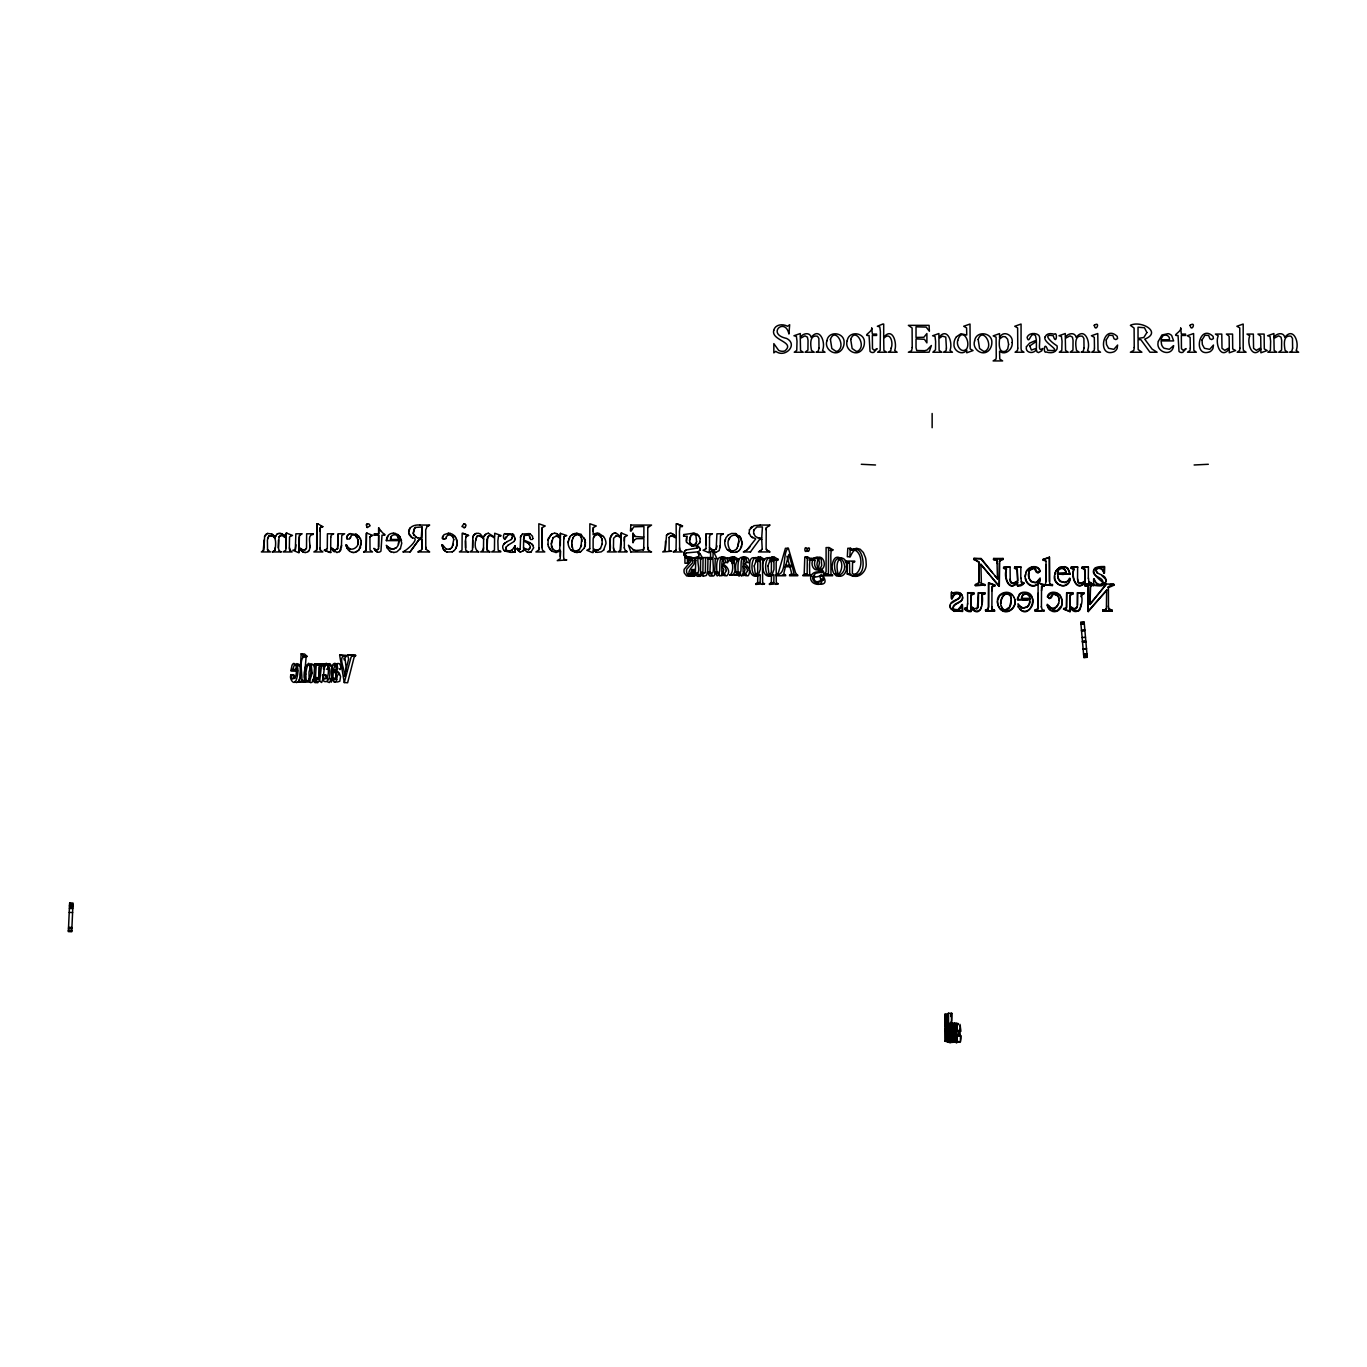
<?xml version="1.0" encoding="UTF-8"?>
<svg xmlns="http://www.w3.org/2000/svg" width="1367" height="1367" viewBox="0 0 1367 1367"><rect width="100%" height="100%" fill="white"/><g stroke="black" fill="none" stroke-linecap="round" stroke-linejoin="round"><path stroke-width="1.5" d="M959.976 1024.31L960.728 1031.145L956.404 1031.026L956.849 1039.723L957.276 1035.434C963.154 1031.111 960.266 1046.097 959.771 1041.483M959.531 1035.537L959.6 1029.351M959.771 1031.043L959.822 1036.135M298.331 681.962L305.371 682.15L301.646 680.988C303.03 674.068 297.271 655.306 306.909 656.228L304.568 654.007L301.167 653.819L299.886 677.861L298.331 681.962L301.355 681.45M305.422 681.45L304.38 678.066L306.14 656.604M951.466 1020.859L951.688 1013.237L951.705 1022.653M947.006 1041.278L947.502 1022.636L947.673 1041.364L946.374 1041.21L945.537 1028.548L945.759 1041.141L944.887 1041.039L945.041 1014.16L948.408 1014.177M951.757 1013.255L948.39 1013.237L948.561 1040.577L948.63 1025.575L948.988 1031.214M956.524 1041.295L956.165 1042.508L953.653 1042.03L953.722 1025.558L954.149 1023.387L957.583 1023.422M954.337 1042.115L954.559 1025.763L954.474 1042.132M954.217 1023.405L954.183 1027.266L954.696 1023.456L955.02 1027.352L955.721 1024.31L955.994 1042.303M955.174 1042.218L955.396 1025.916L955.311 1042.235M958.951 1034.255L958.968 1030.359M959.19 1036.237L959.224 1030.376M959.48 594.508C952.782 589.416 950.714 608.025 951.517 592.184C954.081 594.867 960.488 590.407 962.283 595.79M951.637 598.746L951.517 592.184M951.09 608.947L953.876 610.895L962.488 611.425L962.351 604.556L957.891 609.75L953.824 609.306M962.488 611.425L962.351 604.556M967.699 604.06L967.597 592.714L973.782 592.714L973.953 593.876L971.168 595.243L970.946 606.726L974.517 609.152M967.358 607.444L964.726 608.349C964.521 611.681 974.363 614.056 970.775 607.461C980.481 619.935 984.035 602.232 981.933 594.44L984.889 593.876L982.104 594.884L981.762 604.692M970.946 606.726L970.997 594.799L973.953 593.876M970.912 611.698L970.775 607.461M978.379 592.714L984.906 593.158L978.379 592.714L977.388 608.059L974.346 608.708L970.775 606.299M978.55 593.158L978.225 607.29L976.585 609.084M984.889 593.876L984.736 592.714M994.544 610.451L991.964 608.913L994.544 611.152L985.658 611.152L985.487 610.007L988.17 608.879L988.444 606.64L988.597 582.769L994.886 584.973L994.715 586.101L992.613 586.033L991.998 590.732M988.597 582.769L988.614 607.085L987.572 610.16L985.487 610.007M991.895 607.085L991.998 586.546L993.228 585.332L994.715 586.101M994.544 611.152L994.373 610.007M1044.08 610.451L1035.195 611.152L1035.024 610.007L1037.707 608.879L1037.98 606.64L1038.134 582.769L1044.422 584.973L1044.251 586.101L1042.167 586.033L1041.534 590.732M1038.236 593.158L1037.878 609.323L1035.024 610.007M1041.432 607.085L1041.534 586.546L1042.765 585.332L1044.251 586.101M1044.08 611.152L1043.91 610.007M1073.591 609.152L1070.019 606.726L1070.241 595.243L1073.027 593.876L1072.856 592.714L1066.687 592.714L1066.431 607.444L1063.526 609.05L1069.985 611.698C1066.67 601.668 1081.246 620.447 1080.665 604.248M1066.687 592.714L1066.602 607.888L1065.354 609.135L1063.799 608.349M1069.985 611.698L1069.848 607.461M1070.019 606.726L1070.071 594.799L1073.027 593.876M1077.452 592.714L1083.98 593.158L1077.452 592.714L1077.299 607.29L1075.658 609.084M1077.538 605.205L1077.623 593.158M1080.887 596.644L1083.809 592.714M1084.646 585.23L1087.995 586.255L1084.646 585.23L1084.475 584.068L1093.993 584.495L1084.475 584.068M1088.098 611.152L1106.826 590.117L1088.269 611.596L1088.252 588.681M1088.269 611.596L1088.149 586.836M1090.063 604.487L1090.558 585.623L1093.993 585.23L1091.686 585.435L1090.319 587.127L1090.063 604.487L1106.433 584.068L1113.729 584.068L1113.883 585.23C1102.127 590.8 1110.243 584.187 1113.883 585.23M1093.993 585.23L1093.822 584.068M1108.381 607.939L1112.225 611.152L1102.879 611.152L1102.725 609.99L1105.032 609.785L1106.399 608.093L1106.655 589.69M1102.879 611.152L1102.725 609.99M1108.466 606.538L1108.415 587.554M1112.225 611.152L1112.072 609.99M949.245 1031.76L948.356 1041.842L948.39 1013.237M717.06 572.636C716.376 567.647 715.539 552.695 724.493 558.488M297.681 670.855L290.863 670.65L292.042 665.285A6.476 2.939 -86.1 0 1 293.768 663.405C300.056 664.858 297.767 675.247 296.297 679.963C293.273 688.353 286.335 672.239 293.922 675.144L294.742 678.51M520.143 548.833L520.69 535.984M957.276 1035.434L956.712 1042.936L956.866 1023.678L957.361 1031.128L960.728 1031.145M530.293 542.819L523.51 539.914L524.381 535.471L528.961 535.146L530.686 539.606M529.678 537.829L529.712 536.684M316.905 523.766L316.905 547.842L316.666 550.098L313.88 551.943L322.868 551.943L320.356 550.132L320.1 547.842L320.237 527.577L322.868 526.671L320.784 526.62M320.203 531.353L320.339 527.577M542.255 527.577L542.118 547.842L542.477 550.132L544.801 551.943L535.898 551.943L538.683 550.098L538.923 547.842L538.837 523.766L545.228 525.987L542.255 527.577L542.221 547.842M624.326 541.11L624.463 537.128M295.955 544.801L295.34 549.637L292.811 550.269L298.331 552.507M327.277 548.645L327.431 533.796L333.719 533.796L331.258 535.112L330.694 537.197M594.542 551.106L593.124 549.91L593.227 552.507L592.219 552.507L586.819 550.269L589.809 548.645L589.861 523.766L596.251 525.987L593.278 527.577L593.124 534.753L595.004 533.608M593.227 531.404L593.381 527.577M705.987 548.645L706.243 533.796L712.429 533.796L709.969 535.112L709.405 537.197M960.659 1035.451L960.352 1039.518M967.528 603.616L967.05 608.862L964.726 608.349M369.927 537.026L370.03 550.132L372.525 551.943L363.605 551.943M468.317 551.943L459.397 551.943L462.012 550.115L462.166 533.25L468.608 535.471L466.062 536.137L465.446 540.854L465.72 550.132L468.232 551.943M489.899 551.943L480.62 551.943L483.474 550.166L483.628 538.325L478.911 535.642M483.679 539.179L482.192 536.906M305.285 552.507C315.281 551.687 304.568 534.822 313.094 534.531L313.009 533.796M309.916 547.671L310.036 545.433M341.391 547.671L341.767 535.539L344.672 533.796L338.213 533.796L338.213 545.946M341.596 545.433L339.512 551.619M720.101 547.671L720.494 535.539L723.28 533.796M720.306 545.433L719.162 550.611L715.573 552.507M477.408 551.123L478.928 551.943L469.872 551.943L472.452 550.183L472.811 537.897M630.853 525.065L630.46 530.96L631.776 529.166M302.415 681.244L305.371 682.15M315.196 682.509L315.401 678.664L317.417 682.338L319.741 680.612L321.57 664.806L325.483 664.755L319.622 663.832C319.451 665.148 320.425 686.029 315.469 677.502L316.153 665.934L317.52 663.832L314.718 663.832L313.846 678.664L312.445 680.27L314.803 682.509L317.793 682.714M319.041 678.972L319.024 667.438L320.527 664.037L314.718 663.832M321.57 664.806L322.527 663.832M323.501 675.64L324.577 665.011M332.933 678.049L333.292 671.146C337.495 671.932 336.453 683.739 332.933 678.049L335.923 678.254L336.863 679.741M333.36 669.95L335.188 664.499L336.59 669.642L337.666 668.634L337.136 664.721L334.983 663.285C328.49 664.003 334.214 682.509 330.011 678.237L331.275 682.133L332.865 679.348L334.317 681.843L336.128 682.013L337.41 675.366L333.36 669.95L336.367 670.138L339.255 673.025L340.554 676.631L339.819 681.244L337.324 682.03M335.923 678.254L336.214 673.077M336.367 670.138L337 665.712L333.992 665.507M339.648 655.118L344.279 682.56L347.611 682.765L354.053 657.459L355.608 655.323L347.611 655.118L348.653 658.911L344.296 676.477C346.654 672.393 335.786 654.417 346.381 656.057L339.648 655.118L346.415 655.323M344.279 682.56L351.046 657.254L352.601 655.118M849.83 556.745L850.291 548.27M552.952 549.773L551.26 544.083L553.174 537.675M551.362 544.083L551.807 540.392M581.573 545.074L579.437 549.483L576.139 551.089A3.862 3.862 0 0 1 572.978 549.517L571.731 544.066L572.346 539.743M602.129 543.946L602.129 540.187M398.874 540.631L398.481 544.237A7.553 7.553 0 0 1 395.969 547.979L392.244 549.278M1028.702 572.927C1026.72 578.993 1034.597 586.631 1039.108 580.001M630.751 525.065L651.563 525.065L647.753 527.679L647.719 547.21L648.812 550.764M1054.931 574.157C1050.625 585.144 1068.977 591.552 1070.156 578.549L1065.764 582.65L1060.467 581.607A7.553 7.484 21.1 0 1 1057.938 577.899L1057.597 573.884L1070.122 573.884L1068.14 568.552A6.476 6.408 21.1 0 0 1064.568 566.673L1059.818 567.202L1055.939 570.996M762.12 584.444L764.614 583.709L755.712 584.444L757.626 582.615L757.779 576.549M755.712 583.709L760.12 582.615L760.274 574.704C747.476 583.196 751.047 545.775 760.274 561.393L760.274 557.138M775.79 584.444L778.284 583.709L769.382 584.444L771.296 582.615L771.449 576.549M769.382 583.709L773.807 582.615L773.944 574.704C761.146 583.196 764.717 545.775 773.944 561.393L773.944 557.138M1001.225 603.325C1000.319 598.695 1005.121 590.664 1010.008 595.363M421.771 549.244L422.01 539.384L421.873 549.244L420.421 551.004M762.205 549.244L761.727 539.418M769.074 551.209L766.545 550.098L766.118 547.193L766.255 527.765L769.074 525.799M766.221 529.832L766.357 527.765M1017.544 597.909L1017.407 599.498L1029.949 599.498L1029.436 603.069A7.553 7.484 -21.1 0 1 1026.907 606.777L1023.268 608.059L1018.979 605.769M358.94 549.91L361.23 542.887M361.196 544.989L361.076 540.854M453.536 551.038C459.551 546.544 457.825 534.993 450.085 533.42M477.51 551.123C473.956 548.594 474.896 539.743 477.425 535.949L478.997 535.642M475.989 540.033L476.126 538.137M552.114 533.796L548.287 538.41L547.996 544.459M565.357 559.804L563.836 558.778L563.614 556.318L563.785 536.906L565.323 535.949M563.717 539.145L563.785 536.906M637.039 550.491L643.652 549.637L643.925 538.615L636.441 538.701L634.254 540.102M643.208 550.252L643.925 547.466M1025.25 576.566L1026.036 572.277M1025.558 574.106C1023.319 580.514 1029.983 589.177 1036.613 585.025A8.27 8.185 21.1 0 0 1039.484 581.864L1040.27 579.95M804.155 574.772L804.804 557.07L807.897 557.07L811.588 559.291L809.93 559.957L809.52 564.656L809.708 573.935L811.4 575.763L802.959 575.763L807.145 573.935L807.316 557.07M832.606 550.491L831.204 550.423L830.811 555.156L830.982 573.935L832.606 575.763L824.113 575.763L826.095 571.662L826.095 547.569L829.188 547.569L832.845 549.79L830.111 550.491M824.113 575.046L828.419 573.918L828.59 547.569M584.41 547.808L585.349 540.563L581.06 534.429M742.11 544.715L741.102 538.085L735.668 533.557M1062.125 601.736C1063.287 607.768 1056.64 614.347 1050.915 610.622A8.27 8.185 -21.1 0 1 1048.062 607.461L1047.276 605.547M1062.142 604.248L1061.51 597.892M398.378 544.237L398.959 540.631L386.314 540.631L388.382 535.249A6.476 6.476 0 0 1 391.833 533.369L393.406 533.233M386.417 540.631L386.553 539.025M568.142 542.528L568.279 540.854M728.303 535.01L725.928 537.778L724.732 542.528A11.585 11.585 0 0 0 727.278 549.654L731.277 552.183L735.736 552.302M753.678 531.045L753.695 533.472M1029.949 599.498L1017.578 599.925L1019.406 594.149A6.476 6.408 -21.1 0 1 1022.977 592.287C1041.859 590.271 1028.975 624.309 1018.176 606.726M300.552 675.366C300.672 671.778 301.902 663.884 296.759 663.593M378.505 548.423L378.727 535.18L374.387 535.18L374.387 533.796L378.727 533.796L378.727 527.816L380.624 530.584M274.084 550.935L274.972 550.166C275.792 544.972 277.33 534.155 268.923 535.949L267.522 538.137M274.972 550.166L275.177 547.842M482.585 550.935L483.576 547.842M674.392 551.157L676.033 550.166L676.238 538.256L671.607 535.659M523.612 539.196L524.467 535.471M620.071 550.969L621.045 538.273L620.823 550.132L618.004 551.943L627.077 551.943L626.582 551.243M717.026 545.946L716.137 549.278L713.916 550.064M290.881 535.898L289.531 537.043L289.36 547.842L289.616 550.115L292.111 551.943L283.14 551.943L285.84 550.166L286.199 538.12L282.491 535.71L280.047 535.898M736.232 549.483L732.832 551.089A3.862 3.862 0 0 1 729.756 549.517C721.486 532.976 745.664 528.499 736.984 548.218M738.658 541.383L737.667 546.715M268.12 550.781L267.471 549.773L270.41 551.943L261.353 551.943L263.831 550.183L264.634 536.428M263.199 550.935L264.19 540.033M299.373 535.898L299.134 547.483L302.825 549.927M363.707 551.943L366.219 550.115L366.476 533.25M538.683 550.098L538.837 547.842M523.356 550.713L523.612 549.329L527.115 551.824M1011.204 600.233L1009.598 607.016L1005.428 609.87A3.862 3.828 -21.1 0 1 1002.267 608.298M616.346 535.693L613.595 538.273L613.441 547.842L613.8 550.371L616.466 551.943L607.392 551.943L609.99 550.183C611.664 545.006 607.409 536.411 613.578 533.438M671.624 551.243L662.705 551.943L665.216 550.2L666.549 535.198M665.216 550.2L665.49 541.417M689.6 540.443L690.967 535.522M696.572 541.742L695.923 535.368M950.766 1013.716L950.748 1016.57M810.375 559.188L811.263 558.334M807.162 548.799C807.863 556.42 811.844 544.63 807.162 548.799C804.086 544.203 804.104 554.968 807.179 550.354M357.727 544.237L358.017 539.675L355.01 534.958M452.221 546.92L453.724 539.675M292.811 669.505L294.383 664.84L296.143 665.951L296.639 669.505L292.811 669.505L295.819 669.71L297.391 665.045L299.134 666.156M699.972 550.166L699.614 547.962L696.897 545.33L699.562 543.058L700.229 538.53M957.754 1025.028L958.062 1023.473L958.284 1024.481M686.405 537.932L686.61 542.306M514.846 540.085L515.069 538.513M323.33 677.895L321.672 682.492L319.246 680.937M532.805 538.615L532.481 536.172L530.225 534.053M962.488 597.396C962.744 603.513 951.347 602.42 953.346 608.879M512.728 536.787L511.173 539.521M332.164 677.075L331.839 666.173L329.977 663.661L328.063 663.849M669.095 537.521L669.112 550.371M960.164 595.67C959.309 600.574 951.876 599.652 950.321 604.282A5.212 5.16 -21.1 0 0 950.509 608.025L954.046 611.322L962.317 610.998M315.025 674.939L312.496 681.894L310.77 682.714L308.754 681.45M408.801 533.181C407.469 527.013 414.919 524.33 419.874 525.065M408.699 531.985L410.117 527.987M528.516 549.79L530.396 546.715L528.721 543.707M749.475 529.832L749.219 533.181L750.739 536.291M1083.98 593.876L1081.007 594.44C1084.424 601.941 1078.717 619.046 1070.019 607.888M350.345 537.949L351.404 535.18L355.112 534.958M350.601 536.958L349.422 539.111L346.945 538.837M397.455 535.915C394.738 533.01 389.868 535.625 390.466 539.487L398.959 539.487L397.353 535.915M390.569 539.487L390.979 537.026M446.394 536.958L445.847 538.547M1029.488 596.337L1030.12 598.797C1014.058 604.88 1024.532 586.443 1029.641 596.781M1021.73 598.797C1021.166 595.021 1025.985 592.355 1028.633 595.26M1093.89 569.749C1090.319 577.592 1106.604 576.84 1102.007 584.153C1097.974 588.442 1092.951 578.138 1094.13 579.403M596.49 534.6L593.842 536.701L593.124 539.162L593.124 548.526L595.824 550.217M684.081 552.114L683.842 554.712L685.909 557.821M693.223 533.25L683.79 534.565L683.568 536.086M683.79 534.565L683.671 536.086M735.907 560.009L738.539 559.291L734.848 557.07L731.789 557.07L731.789 561.154L731.02 559.359M366.698 527.184L366.698 524.347M955.96 1024.413L956.302 1023.268L956.575 1024.088M505.961 547.347L506.473 550.525L510.66 550.986M571.85 541.776L572.995 537.966M465.669 526.534L465.686 524.996M602.232 543.946L600.506 548.201M953.141 607.837C954.269 602.369 965.495 602.693 962.112 595.346C960.95 591.398 954.388 591.877 952.748 593.227M981.455 606.487C981.574 611.015 975.611 612.826 972.826 609.494M520.331 537.282L522.416 534.07M1028.992 571.577L1028.855 577.916L1030.957 581.641L1036.237 582.701L1040.133 578.002L1040.099 580.394M816.202 582.154L820.063 580.924L820.832 579.249L819.568 575.763L822.063 575.763C827.992 582.615 812.562 584.888 814.185 577.318L822.063 575.763M472.709 537.897C472.914 534.138 477.203 532.019 480.364 534.001C484.26 540.187 483.884 533.557 488.395 533.25M634.339 540.102L632.955 542.614L632.955 533.25L634.937 536.462L634.032 535.215M694.368 569.561L692.949 573.747L689.737 574.943C685.14 569.116 702.416 561.752 691.155 557.07L685.38 557.07M1029.983 601.822L1029.607 603.513A7.553 7.484 -21.1 0 1 1027.078 607.221L1021.781 608.264L1018.005 603.753L1018.347 607.17M1054.76 574.601L1055.375 572.226M456.886 544.989L455.741 548.492M547.962 540.221L551.038 534.463M1057.887 571.167C1063.013 560.846 1073.471 579.266 1057.426 573.183L1058.058 570.74M585.042 546.304L585.435 544.715M740.196 549.226L742.349 543.041L739.564 535.932M631.229 530.96L633.758 526.825L643.925 526.534L643.823 537.163M446.291 536.958L448.034 534.736M570.261 536.394L568.04 542.528A11.585 11.585 0 0 0 570.603 549.654L574.704 552.183M724.954 540.854L725.364 539.264M761.897 560.043L764.546 559.411L760.787 557.138L757.779 557.138L757.779 561.393L756.84 559.342M775.567 560.043L778.233 559.411L774.457 557.138L771.449 557.138L771.449 561.393L770.51 559.342M997.705 600.147L999.704 595.722L1004.386 592.817M300.262 677.195C300.193 679.587 297.271 684.97 294.879 681.467M952.098 1041.415L951.483 1040.697M709.849 557.599L707.969 559.342L707.696 571.491L706.431 575.439L703.749 576.156L700.502 572.465L700.502 576.31L697.409 576.31L693.923 573.388C702.723 576.003 696.179 561.564 698.298 557.599M699.904 576.31L696.435 573.388M753.576 531.045L753.969 529.969M301.167 653.819L303.918 656.023L303.149 656.399M717.521 572.038C723.023 577.011 715.078 549.944 726.988 558.488C730.029 564.622 725.142 563.905 724.852 558.437L722.408 559.291L721.827 563.734C726.663 565.203 731.345 571.474 726.885 575.815L724.185 575.644L721.827 573.149L721.417 575.439L719.691 575.934L717.521 572.038L715.026 572.038L717.197 575.934L719.213 574.533M740.47 574.533L739.137 576.122L737.018 574.448L736.266 572.038L738.761 572.038C744.263 577.011 736.317 549.944 748.227 558.488C751.269 564.622 746.382 563.905 746.092 558.437L743.648 559.291L743.067 563.734C750.91 564.52 748.347 576.43 755.797 576.208M787.922 548.27C782.027 554.37 787.529 574.943 776.012 575.029L778.387 572.858L785.427 548.27L788.383 548.27L795.543 572.807L797.73 575.763L789.528 575.763L791.63 573.337L789.955 566.758M785.444 566.758L783.804 573.388L785.649 575.763L776.012 575.763M785.803 565.289L788.879 554.438L792.04 565.289L785.393 565.289M347.03 538.837L346.876 536.12L349.2 534.053M346.552 537.624L348.277 534.668M448.461 533.25L443.967 534.668L442.464 538.29M442.344 537.624L442.771 536.12M1047.566 596.952L1051.274 592.97M580.992 546.715L581.71 539.145M1069.199 581.556L1070.156 578.549M979.165 582.325L975.303 584.82L977.713 584.563L978.994 582.769L979.131 561.957L973.834 559.188L978.96 562.401L979.08 580.924M999.226 561.683L1003.07 558.454L993.724 558.454L993.553 559.616L996.799 560.453L997.38 563.512M999.704 560.214L999.277 585.982L980.72 564.52M688.165 557.685L684.935 557.07L684.935 563.255L687.874 563.255L690.079 558.505L697.836 557.104L699.084 555.446L698.503 553.84M513.531 548.184L515.086 545.741L515.086 552.234L510.523 552.353M816.834 573.046L819.551 572.448L818.782 569.509C813.331 571.748 810.511 564.093 812.852 560.128M818.628 584.41C806.393 584.17 808.7 568.638 822.063 572.448L821.277 569.509L818.782 569.509M961.702 604.556C962.112 608.178 957.344 612.228 953.995 609.75L953.175 608.435M505.722 534.001C502.543 531.011 502.27 545.946 508.08 534.685M504.799 539.435L505.67 536.992M647.855 527.679L648.129 526.585M452.921 545.638L453.417 544.237M952.286 598.746C951.842 595.277 956.148 591.757 959.309 594.064L960.13 595.277M701.818 573.679L702.911 571.85L703.065 557.599L713.061 557.599L713.061 551.636M697.871 573.439L695.376 573.439L695.803 557.599L702.467 557.599L700.587 559.718L700.502 571.303L703.527 573.884L705.406 571.85L705.56 557.599M729.038 539.743L729.688 537.966M1058.673 603.513L1056.588 607.256M690.369 536.496L689.498 540.443L690.557 543.998L692.949 545.125L695.649 543.827M275.929 535.454L275.211 537.128L276.954 534.241M483.713 537.128L485.473 534.241M696.145 542.87L696.674 541.742M560.436 533.335L560.333 537.573L560.333 533.335L566.775 535.591L565.22 535.949M331.737 678.716L329.31 682.543L327.021 681.62M762.308 549.244L758.48 551.943L770.082 551.943L768.972 551.209M1102.896 610.434L1105.202 610.229L1106.569 608.537M279.09 536.838L278.338 547.842L279.329 550.884M487.609 536.838L487.045 549.807L489.796 551.943M725.587 562.418L724.083 563.426L722.938 558.949L720.614 558.522M746.843 562.418L745.34 563.426L744.178 558.949L741.871 558.522M994.937 575.815L997.483 578.89L981.113 558.454L973.817 558.454L980.942 558.898L992.391 572.739M975.32 585.554L984.821 585.11L975.32 585.554L975.474 584.375M981.557 583.555C987.709 584.598 981.557 586.084 981.147 582.479M993.553 559.616L993.724 558.454M996.799 560.453L993.724 559.188M999.533 560.641L1002.9 559.616L1003.07 558.454M1003.566 568.279L1006.539 568.843C1004.096 577.66 1008.966 592.407 1017.526 582.291C1009.051 593.278 1003.173 576.823 1006.368 569.27L1003.566 568.279L1003.737 567.1L1010.093 567.1L1010.23 581.676L1013.032 583.675L1017.68 580.685L1017.048 568.416L1014.519 568.279L1017.304 569.646L1017.68 580.685M998.559 585.982L980.891 564.075L981.386 583.999M999.277 585.982L999.294 563.067M1010.093 567.1L1003.566 567.544M1014.69 567.1L1020.859 567.1L1014.69 567.1L1014.519 568.279M1010.914 582.889L1010.179 579.147M1021.115 581.829L1023.746 582.752C1023.951 586.067 1014.109 588.459 1017.697 581.846M1021.593 582.803L1020.944 578.019M1022.362 583.077L1023.746 582.752M1045.84 561.376L1043.124 559.359L1049.412 557.155L1049.651 583.726L1052.351 585.554L1043.465 584.837M1043.294 560.487L1043.124 559.359M1044.593 560.18L1046.011 560.948L1046.114 581.488M1049.395 581.488L1049.412 557.155M1043.465 585.554L1043.636 584.41M1049.651 583.726L1052.522 585.11L1043.636 585.11M1052.351 585.554L1052.522 584.41M1057.426 573.183L1065.987 572.739M1057.597 573.884L1070.122 573.884M1071.267 567.1L1077.623 567.1L1071.267 567.1L1071.113 568.279L1073.898 569.27C1070.293 577.164 1077.281 593.586 1085.227 581.846C1076.752 592.851 1070.874 576.378 1074.069 568.843L1071.113 568.279M1068.396 580.599L1069.541 578.156M1079.417 583.487L1082.51 583.145L1085.056 581.129L1084.834 569.646L1082.049 568.279L1082.22 567.1L1088.405 567.1L1088.303 578.446M1082.049 568.279L1082.22 567.1M1077.948 581.231L1078.443 582.889L1077.709 579.147M1084.407 568.86L1082.22 567.835M1088.405 567.1L1082.049 567.544M1085.056 581.129L1084.578 568.416M1088.645 581.829L1091.276 582.752C1091.481 586.067 1081.639 588.459 1085.227 581.846M1091.276 582.752L1089.123 582.803M1104.912 583.35C1103.237 587.161 1092.934 584.615 1094.335 585.384M1094.864 568.501L1104.485 566.57L1104.365 573.149L1101.751 569.219L1098.743 568.176L1095.89 569.663L1097.257 573.234M1104.365 573.149L1104.485 566.57M1103.716 573.149C1104.399 569.287 1098.641 565.596 1096.044 569.236C1095.24 574.858 1104.263 573.867 1105.681 578.685A5.212 5.16 21.1 0 1 1105.493 582.41L1101.956 585.725L1094.471 585.435M330.797 552.507L324.372 550.269L327.379 548.645M682.304 526.671L680.031 526.62L679.433 531.404L679.672 550.098L682.304 551.943L673.196 551.943L674.478 551.157M708.619 552.507L703.082 550.269L706.09 548.645M593.466 537.88L593.944 536.701M1028.821 572.021L1029.488 570.381M500.715 536.189L498.477 536.137L497.861 540.905L498.135 550.115L500.715 551.943L491.642 551.943L494.444 550.166L494.598 538.12L491.009 535.71L488.549 535.898M520.246 548.833C519.563 552.029 514.983 545.655 518.828 549.671M378.129 549.329L378.608 548.423M741.102 547.808L741.734 546.304M699.46 543.058L700.126 541.52M359.948 548.492L360.666 546.851M1055.204 572.67L1056.11 570.552M559.667 549.5L560.436 538.752L557.975 536.599M568.672 539.264L569.338 537.778M1061.527 605.666L1057.272 610.622L1050.745 610.195A8.27 8.185 -21.1 0 1 1047.891 607.016M400.377 548.577L401.778 543.109L399.284 535.847M523.458 550.713L520.349 552.114M340.451 550.611L341.066 549.346M1025.865 572.722C1027.13 566.263 1038.219 563.853 1040.15 570.893L1038.151 573.012L1036.391 572.26L1034.289 568.484L1030.017 569.783M589.331 549.637L589.707 548.645M322.766 526.671L317.691 523.766M386.912 537.607L387.527 536.342M668.993 537.521L670.821 535.779M369.842 537.026L371.192 535.898M465.72 537.026L466.984 535.898M1018.09 596.935L1019.577 594.594A6.476 6.408 -21.1 0 1 1023.148 592.731M693.172 546.099L696.042 545.706L697.529 547.979L686.097 549.978M414.731 528.158L413.176 533.472L416.2 537.214M414.047 528.995L413.278 533.472M753.866 529.969L756.993 526.961L762.444 526.944L761.692 538.137M514.18 541.366L515.171 538.513L513.531 534.753M264.532 536.428L267.607 533.438M299.27 535.898L300.672 534.685M473.136 536.428L473.905 534.975M957.156 1041.09L957.703 1042.132L953.653 1042.03M302.722 549.927L304.892 549.876L306.516 548.047L306.635 533.796L313.094 533.796M335.188 550.064L338.093 548.047M512.095 538.683L512.522 535.932M1069.848 606.299L1074.342 608.845L1077.145 606.845M532.908 538.615L531.934 539.606M749.372 529.832L753.986 525.697L760.291 525.065M529.439 549.09L530.071 548.03M572.893 537.966L573.901 536.445M700.075 550.166L698.195 551.79L700.314 553.925M695.564 543.827L696.247 542.87M584.512 547.808L580.685 551.687L576.994 552.507M377.087 551.995A3.52 3.52 0 0 0 380.949 551.123L382.008 535.18L384.879 535.18M335.462 681.843L333.821 681.774M684.901 550.884L683.705 553.618L684.987 556.813M1029.317 570.825L1033.367 567.886L1035.28 568.484L1037.297 572.38L1040.031 571.577M736.13 549.483L737.086 548.218M1103.835 566.57C1087.124 565.989 1093.959 576.037 1102.861 582.222M1103.254 567.63L1104.331 567.015M366.151 524.996L367.347 523.903M1008.897 608.708L1010.965 604.334L1011.067 598.028M505.858 547.347L508.114 545.245M310.975 665.251L309.01 672L309.096 679.724A3.862 1.76 -86.1 0 0 309.677 680.903M746.826 550.098L755.746 538.871L750.637 536.291M409.997 551.943L419.191 539.384L410.1 551.943L402.821 551.943L404.922 550.816M750.432 551.943L759.625 539.384L761.829 539.418M603.65 550.012L605.974 543.622A11.363 11.363 0 0 0 604.59 538.137L603.411 536.479M1102.827 582.82C1100.23 586.768 1094.42 582.838 1094.301 578.959M400.463 548.577L396.789 551.875L393.747 552.507M512.215 549.927L513.633 548.184M293.854 678.135L293.922 675.144M1026.634 571.098L1032.119 567.185L1037.314 567.801M451.349 548.013L452.323 546.92M748.33 548.782L750.09 546.578M1089.892 604.06L1106.433 584.068M1045.157 584.58L1046.285 581.043L1046.165 564.691M709.832 573.61L710.567 558.983M722.699 573.61L723.775 569.441L721.93 566.622M743.938 573.61L745.032 569.441L743.17 566.622M666.447 535.198L670.172 533.25M820.303 575.61L821.277 574.499M573.798 536.445L576.447 534.668M738.898 550.662L740.299 549.226M558.795 550.44L559.769 549.5M308.036 551.619L308.993 550.611M599.6 549.124L600.591 548.201M725.313 574.858L721.691 575.644M746.553 574.858L742.93 575.644M612.416 534.001L610.383 537.949L609.99 550.183M570.159 536.394L573.063 534.036L576.874 533.25M566.775 559.906L557.258 560.641L560.197 558.795L560.436 550.901L560.333 556.437M322.817 674.785L324.304 679.091C329.344 678.596 328.951 668.941 327.226 664.977L325.517 665.216L323.569 669.215L323.449 666.156L326.2 663.285C332.078 665.78 330.865 684.064 324.013 681.415A8.27 3.759 -86.1 0 1 322.868 678.237L322.544 675.059L325.824 674.99L327.311 679.296M322.544 675.059L325.824 674.99M675.161 550.935L676.033 550.166M265.301 534.975L266.309 534.001M503.688 544.1L506.815 541.828M505.055 542.887L502.936 545.467A5.212 5.212 0 0 0 503.244 549.226L503.842 550.166M951.244 603.36L959.685 598.011L959.959 594.833M355.044 552.336L359.043 549.91M476.519 536.906L477.425 535.949M603.753 550.012L601.241 551.875L597.037 552.353M578.463 550.371L579.437 549.483M1067.781 583.453C1062.825 588.989 1053.82 583.111 1054.794 576.344M279.005 536.838L280.15 535.898M488.651 535.898L486.857 540.033L486.942 549.807L488.634 551.14M1085.227 580.685L1081.656 583.111L1078.614 582.462M700.331 558.983L701.92 556.933L700.212 553.925M750.432 527.987L752.004 526.585M1056.964 569.578L1059.647 567.647L1064.397 567.117A6.476 6.408 21.1 0 1 1067.969 568.997L1069.968 574.328M514.282 541.366L508.011 545.245M690.865 535.522L693.565 534.207L696.008 535.368M553.071 537.675L556.198 536.137L558.078 536.599M414.628 528.158L415.585 527.457M820.798 583.555L821.738 582.803M378.232 549.329L376.831 549.944M594.525 535.727L595.414 535.027M450.341 548.782L451.452 548.013M686.268 552.917L685.157 554.387L687.909 557.633M445.95 538.547L444.087 539.299M596.61 550.32L599.703 549.124M531.011 552.012L533.711 547.654L531.917 544.032M684.799 550.884L686.2 549.978M1058.912 569.663C1061.561 566.741 1066.38 569.424 1065.816 573.183M465.327 527.184L463.806 527.782M427.307 526.022L425.701 529.832L425.803 549.073L428.657 551.209M737.36 551.687L738.983 550.662M560.436 550.901L556.01 552.507M1016.313 581.932L1013.203 583.248L1011.067 582.462M395.866 547.979L393.542 549.124M512.317 549.927L508.712 551.328M571.611 535.01L574.926 533.455M728.201 535.01L731.601 533.455L735.771 533.557M356.445 551.858L357.744 551.038M452.238 551.858L453.622 551.038M304.892 549.876L305.764 549.278M511.258 539.521L506.713 541.828M276.852 534.241L278.304 533.506M339.614 551.619L336.863 552.507M557.565 551.089L558.898 550.44M667.523 534.104L668.736 533.472M1067.354 581.488L1064.261 582.462L1060.638 581.18A7.553 7.484 21.1 0 1 1058.092 577.472L1057.716 575.78M415.483 527.457L422.01 526.944L421.258 538.137M696.828 557.651L698.691 556.335M1007.923 609.597L1005.599 610.314A3.862 3.828 -21.1 0 1 1002.438 608.742L1001.721 607.375M350.003 551.414A8.27 8.253 0 0 1 347.115 548.218L345.936 545.057L347.662 546.8M446.958 552.029L445.693 551.414A8.27 8.253 0 0 1 442.908 548.218L442.395 544.767L446.172 549.073M1047.447 605.991C1045.806 599.891 1051.445 612.638 1055.58 608.025M474.913 534.001L476.109 533.438M849.949 549.551L856.562 548.697M404.82 550.816C407.759 549.226 420.831 537.709 412.27 537.846M745.254 550.816L746.929 550.098M856.067 576.071L858.22 575.131M349.098 534.053L350.242 533.608M815.757 573.32C803.437 583.06 833.187 590.852 822.797 575.61L823.976 572.653L821.926 569.133C827.291 565.562 822.849 553.259 816.355 558.334L810.46 558.556M1024.02 583.436L1017.714 585.657M1091.549 583.436L1085.261 585.657M449.196 549.261L450.444 548.782M1042.953 559.804L1049.241 557.599M597.652 550.183L598.661 549.79M851.47 550.235L852.564 549.79M346.381 656.057L344.98 657.954L346.517 670.855M578.942 552.302L580.685 551.687M735.634 552.302L737.462 551.687M452.323 551.858L446.855 552.029M522.331 534.07L529.183 533.608M728.115 561.119C733.566 557.001 734.284 573.542 729.653 575.046L738.402 575.046C734.233 573.439 734.95 560.47 738.402 560.009M816.133 558.351L818.765 559.188L819.431 562.777L818.525 567.63L816.765 568.945M819.602 558.026L817.859 559.325L816.936 564.263L817.586 567.818L820.234 568.621L821.704 565.562L821.259 559.188L816.885 557.07L813.092 558.385L813.758 560.128M552.012 533.796L554.626 533.25M274.186 550.935L272.118 551.943L281.397 551.943L279.227 550.884M690.677 575.729L694.368 576.037M311.437 664.892L312.377 664.943M1043.465 560.043L1044.764 559.735M687.584 558.505L690.215 558.966L690.694 561.632L684.183 569.27A5.212 3.52 -90 0 0 684.337 573.046L686.627 575.934L689.31 576.173M802.959 575.046L806.65 574.772M703.116 576.105L699.391 574.533M528.619 549.79L523.51 548.047L523.612 541.127L527.474 542.819M686.166 552.917L697.204 551.943L698.605 553.84M505.619 534.001L507.072 533.711M853.589 575.029C863.158 572.09 863.466 552.456 853.777 549.654M310.805 663.696L313.59 664.67L314.871 668.309M821.277 569.509C815.826 571.748 813.006 564.093 815.347 560.128L810.443 559.906M789.528 575.029L794.022 573.918L792.45 566.758L784.692 566.758M745.34 550.816L743.358 551.943L750.534 551.943M336.965 663.696L337.991 663.491C341.596 662.67 341.272 672.188 339.255 668.873M464.677 527.628L461.943 526.534L463.909 523.766M367.245 523.903L368.902 523.903L370.132 525.765L367.245 527.628M529.302 552.319L531.114 552.012M512.659 551.909L513.719 551.704M506.969 533.711L512.813 534.104M594.901 533.608L597.191 533.233M837.698 558.471C843.781 559.684 842.533 572.5 837.561 574.909A3.862 2.614 -90 0 1 836.946 574.806M840.91 558.351C835.801 560.641 836.843 568.826 837.92 573.32A3.862 2.614 -90 0 0 840.056 574.909C853.162 566.28 834.16 545.16 832.11 566.348A11.585 7.809 -90 0 0 833.836 573.474L836.519 576.003L839.458 576.105M698.964 558.505L702.467 558.334M419.105 551.209L420.523 551.004M759.625 551.209L760.941 551.004M427.222 526.022L428.657 525.799M507.977 534.685L511.002 534.6L512.625 535.932M278.202 533.506L281.927 533.677M596.388 534.6L599.071 534.856M576.242 551.089L577.472 550.918M350.14 533.608L357.453 534.753M556.061 551.311L557.668 551.089M267.505 533.438L271.862 534.001M447.932 534.736L449.128 534.582M613.475 533.438C617.594 530.84 622.686 542.033 620.943 533.25L621.9 533.25M670.719 535.779L671.693 535.659M729.653 575.046C737.377 576.464 735.446 563.477 732.524 559.735C730.61 563.101 727.91 558.864 730.456 557.24L732.729 558.095L734.284 561.154L734.284 557.07M449.299 549.261L446.069 549.073M576.344 534.668L577.489 534.548M300.569 534.685L302.141 533.796L295.853 533.796L295.34 549.637M769.467 576.208C760.445 576.857 760.411 554.558 769.553 558.026M353.54 552.507L355.147 552.336M813.228 576.378L814.937 576.225M849.744 574.003L849.471 562.879L845.216 561.085L854.717 561.085L852.547 563.119L852.342 573.542C871.787 582.239 861.039 531.182 850.291 556.745L847.318 556.745L847.796 548.27L850.787 548.27L851.436 549.978L856.528 548.27L860.185 549.244L863.346 552.524L865.465 557.582A14.268 9.603 -90 0 1 866.114 562.743C867.498 571.543 857.434 580.89 849.744 574.003L847.25 574.003L847.181 563.973L845.558 561.837M1080.836 622.822L1084.202 622.515M1080.853 623.027L1084.219 622.737M1080.904 623.694L1084.27 623.386M1080.955 624.258L1084.321 623.967M1081.485 630.238L1084.851 629.948M1081.536 630.785L1084.902 630.477L1081.536 630.853M1082.117 637.586L1085.483 637.295M1082.459 641.465L1085.825 641.174L1082.476 641.601M1082.493 641.875L1085.859 641.584M1082.527 642.268L1085.894 641.977M1083.108 648.864L1086.475 648.573M1083.142 649.137L1086.509 648.847M1086.936 653.751L1083.57 654.058L1086.953 653.99M1083.621 654.639L1086.987 654.349M1083.672 655.391L1087.038 655.083M1083.758 656.211L1087.124 655.904M1083.809 656.929L1087.175 656.638M1083.86 657.424L1087.226 657.134L1084.134 621.797L1080.767 622.088L1083.877 657.595L1087.243 657.305M510.626 552.353L504.56 550.986M693.872 560.709L695.803 560.607M1194.109 464.985L1208.325 464.284M761.778 538.137L759.42 538.051M421.395 539.418L419.105 539.384M317.793 523.766L316.802 523.766L316.666 550.098M682.577 525.987L676.135 523.766L676.238 537.043L674.17 535.061M419.772 525.065L429.665 525.065L428.555 525.799M760.206 525.065L770.082 525.065L768.972 525.799M422.01 526.944L422.01 538.137M287.036 533.25L286.096 533.25L286.096 537.128L286.199 533.25M367.347 533.25L366.373 533.25L366.219 550.115M723.382 533.796L716.923 533.796L716.137 549.278M268.923 535.949L267.385 540.033L267.556 549.773M643.925 537.163L634.835 536.462M275.075 538.12L273.673 536.906M283.55 536.154L286.199 538.12M346.603 544.767C349.046 553.703 360.82 547.586 357.932 539.675M442.31 544.767L443.352 546.8M345.936 545.057L347.115 548.218M441.729 545.057L442.276 546.749M696.897 545.33L698.674 546.834M299.134 547.483L299.236 537.197M330.797 537.197L330.694 547.483L334.385 549.927M709.507 537.197L709.507 547.483M697.529 547.979L697.119 547.022M523.51 548.047L525.834 549.534M299.134 552.507L299.134 548.663L301.287 550.73M337.427 549.278L338.315 533.796M517.239 548.218L517.239 549.329M830.333 549.79L832.845 549.79M320.356 550.132L320.203 547.842M324.372 550.269L329.908 552.507M679.672 550.098L679.519 547.842M290.368 550.969L289.462 547.842M498.887 550.969L500.715 551.243M419.191 551.209L418.148 551.943M428.555 551.209L429.665 551.943L418.046 551.943M630.751 551.943L651.563 551.943L649.581 551.106M298.245 552.507L299.236 552.507L299.236 548.663M708.516 552.507L709.507 552.507M709.849 558.334L707.354 557.599M993.553 558.898L1002.9 558.898M736.044 559.291L738.539 559.291M762.051 559.411L764.546 559.411M775.721 559.411L778.233 559.411M808.888 560.009L812.938 559.906M852.222 561.837L854.717 561.837M846.429 562.11L848.924 562.11M731.789 562.811L734.284 562.811M846.976 562.879L849.471 562.879M819.773 571.799L822.268 571.799M819.551 572.448L822.063 572.448M702.467 573.081L704.962 573.081M715.026 573.149L717.521 573.149M736.266 573.149L738.761 573.149L741.632 576.122L743.067 573.149L745.425 575.644L748.125 575.815C752.055 571.44 745.801 555.019 755.883 558.026M719.332 573.422L716.103 573.491M740.572 573.422L738.077 573.422C738.197 568.33 736.215 552.695 745.733 558.488M804.65 573.935L807.145 573.935M825.924 573.918L828.419 573.918M693.735 574.072L696.247 574.072M825.412 574.755L827.906 574.755M735.104 574.943L738.402 575.046M782.249 574.858L785.649 575.029M794.295 574.687L797.73 575.029M807.692 574.789L811.4 575.046M828.966 574.789L832.606 575.046M820.832 579.249L823.327 579.249M820.644 580.138L823.139 580.138M757.626 582.615L760.12 582.615M771.296 582.615L773.807 582.615M988.768 583.196L995.056 585.401M1110.243 584.495L1113.9 584.495M973.953 593.158L967.597 592.714M1066.858 593.158L1073.027 593.158M1021.559 598.353L1029.949 598.353M1112.242 610.434L1108.705 608.964M994.373 610.707L985.658 611.152M1043.91 610.707L1035.195 611.152M1102.708 610.707L1112.054 610.707M970.741 611.271L964.453 609.05M1069.831 611.271L1063.526 609.05M355.608 655.323L347.611 655.118M317.708 664.037L320.527 664.037M325.517 664.037L319.622 663.832M290.863 670.65L296.571 670.65L296.161 674.256A7.553 3.435 -86.1 0 1 294.828 677.998L292.35 679.04L290.915 674.956M945.041 1014.895L948.408 1014.912M957.327 1035.827L960.693 1035.844M944.887 1041.039C960.762 1047.959 946.152 1014.656 952.338 1023.422M953.79 1041.073L957.549 1041.141M953.653 1041.329L957.84 1041.432M635.074 550.405L637.142 550.491M69.597 904.202L72.964 904.356M69.546 905.125L72.929 905.279M69.529 905.501L72.912 905.655M69.512 905.962L72.895 905.962M69.478 906.953L72.844 907.107M69.409 908.457L72.776 908.611M69.221 912.387L72.605 912.541M68.538 927.339L71.921 927.492M68.487 928.449L71.87 928.603M68.401 930.346L71.785 930.5M68.367 931.064L71.75 931.217M861.295 464.284L875.512 464.985M420.899 538.154L417.431 537.744M683.773 536.24L687.242 536.308L686.251 541.178M352.566 655.852L355.574 656.057M303.918 656.023L306.909 656.228M302.773 656.656L306.721 656.929M322.475 664.567L325.483 664.755M317.486 664.567L320.493 664.755M316.392 665.148L319.382 665.353M321.16 665.575L324.15 665.763M290.607 675.349L293.615 675.554M315.469 677.502L318.477 677.707M312.599 679.587L315.606 679.775M301.372 680.134L304.38 680.339M301.646 680.988L304.653 681.193M691.634 545.997L693.274 546.099M693.12 533.25L694.726 533.369M853.606 576.378L847.25 574.003M670.12 551.14L671.3 551.243M565.272 559.804L566.382 559.906M393.303 533.233L395.131 533.403M352.276 552.388L353.643 552.507M448.359 533.25L450.187 533.42M393.85 552.507L389.8 551.243L387.134 547.928M556.113 552.507L551.602 551.089M692.215 558.334L687.806 557.633M529.405 552.319L527.013 551.824M597.089 533.233L599.036 533.438M945.041 1014.16L946.511 1017.253L946.921 1041.278C958.899 1048.916 943.606 1024.361 954.901 1023.114M956.404 1031.026L957.361 1031.128M948.254 1041.056L949.125 1041.158M958.677 1042.252L959.224 1041.278M715.676 552.507L709.405 548.663L709.405 552.507M336.965 552.507L330.694 548.663L330.694 552.507M303.952 552.336L305.388 552.507M556.096 536.137L557.035 536.24M595.722 550.217L596.713 550.32M270.393 535.642L271.452 535.761M670.069 533.25L671.453 533.42M574.601 552.183L577.096 552.507M576.771 533.25L581.163 534.429M1006.351 592.612L1012.434 595.277M616.244 535.693L618.704 536.342M777.96 583.709L776.302 582.598L776.166 562.948L776.61 560.009L778.062 560.043M764.29 583.709L762.632 582.598L762.496 562.948L762.94 560.009L764.392 560.043M712.993 549.927L714.001 550.064M577.387 534.548L578.549 534.702M387.938 546.954L392.346 549.278M334.283 549.927L335.291 550.064M625.42 551.055L626.684 551.243M443.318 539.179L444.19 539.299M554.524 533.25L556.147 533.489M614.86 533.25L616.329 533.489M632.716 549.688L635.177 550.405M463.806 523.766L465.344 524.347M757.865 537.744L759.522 538.051M488.292 533.25L494.7 537.128L494.7 533.25L501.023 535.471M279.791 533.25L283.858 534.839M693.035 545.125L689.737 542.545M449.025 534.582L452.306 536.052M556.164 551.311L552.165 548.663M371.089 535.898L372.815 535.471L367.245 533.25M290.795 535.898L292.504 535.471L286.95 533.25M687.242 574.943L690.438 573.747L691.873 569.561L694.812 569.561L694.812 576.037L689.122 575.934L686.832 573.046A5.212 3.52 -90 0 1 686.695 569.27L692.864 562.503L692.044 558.419M691.736 545.997L686.507 542.306M691.497 560.538L687.464 559.086M694.641 533.369L697.341 534.343M352.378 552.388L349.901 551.414M1026.327 592.765L1031.607 596.61M395.029 533.403L398.122 534.702M1055.427 592.782L1058.468 594.115M767.383 574.738L769.604 574.909L771.33 572.226L771.449 562.555L769.228 560.06M753.695 574.738L755.917 574.909L757.66 572.226L757.779 562.555L755.558 560.06M375.566 549.534L376.933 549.944M595.722 551.892L597.14 552.353M598.934 533.438L603.513 536.479M479.954 535.761L481.013 536.154M302.705 551.858L304.055 552.336M648.71 550.764L649.684 551.106M757.95 537.744L755.438 536.479L753.61 533.472M416.098 537.214L417.533 537.744M711.968 549.534L713.096 549.927M529.08 533.608L530.328 534.053M671.368 533.42L672.752 533.933M621.797 533.25L627.368 535.471L624.36 537.128L624.326 547.842M463.037 533.25L468.505 535.471M1039.193 583.196L1042.799 584.666M677.041 523.766L682.475 525.987M685.67 557.685L690.147 557.446L692.112 560.265M731.379 552.183L727.381 549.654M578.446 534.702L579.608 535.163M633.827 550.166L628.444 545.211L630.853 551.943M694.163 575.661L691.668 575.661M556.044 533.489L557.599 534.224M389.253 548.287L390.689 549.021M520.451 552.114L518.23 550.628M383.666 533.933L384.879 534.531M355.881 533.916L360.7 539.008M377.189 551.995L374.678 550.047M389.903 551.243L391.099 551.943M1101.734 575.507L1105.527 579.13A5.212 5.16 21.1 0 1 1105.322 582.855M771.962 557.138L774.474 558.659M758.292 557.138L760.804 558.659M805.402 557.07L807.863 558.539M732.353 557.07L734.814 558.539M443.404 539.179L442.361 538.29M348.636 548.082L350.277 549.073M751.662 537.128L752.79 537.846M594.44 551.106L595.824 551.892M408.699 533.181L412.373 537.846M712.07 549.534L709.405 547.483M333.36 549.534L330.694 547.483M300.62 548.748L301.799 549.534M527.372 542.819L528.824 543.707M673.726 536.172L674.871 536.941M464.592 523.903L465.788 524.996M618.602 536.342L621.045 538.273M530.191 542.819L533.13 545.348M672.649 533.933L674.273 535.061M271.76 534.001L275.314 537.128M625.522 551.055L624.223 547.842M332.865 550.73L334.368 551.858M302.79 551.858L299.134 548.663M697.238 534.343L700.331 538.53M1057.528 595.397L1053.256 594.081L1051.155 597.875L1049.395 598.609L1047.395 596.508C1048.985 590.202 1058.605 591.347 1060.895 596.695M383.768 533.933L380.522 530.584M512.71 534.104L513.633 534.753M598.985 534.856L601.89 538.564M767.622 550.935L766.221 549.073M570.705 549.654L572.534 551.243M519.409 551.567L517.136 549.329M579.505 535.163L581.317 537.351M398.019 534.702L400.428 537.282M1019.765 609.05C1026.583 615.936 1035.998 605.308 1032.17 597.84M410.305 536.291L411.228 537.128M375.669 549.534L373.84 548.338L375.908 551.26M548.406 546.51L551.704 551.089M557.514 534.224L560.436 537.573M730.234 558.095L727.415 557.736L727.671 560.983M283.755 534.839L286.199 537.128M503.74 550.166L504.662 550.986M336.299 671.351L337.974 673.025M685.67 555.771L686.952 557.07M273.332 535.146L275.211 537.128M745.083 566.622L746.228 567.852M1038.236 568.416L1039.979 571.338M698.315 535.198L699.203 536.223M1048.438 605.615C1052.949 612.228 1060.826 604.59 1058.844 598.541M1042.389 610.195L1041.261 606.64M1059.63 594.833L1062.142 600.147M454.476 535.932L455.587 537.368M358.684 535.932L361.178 540.854M708.499 573.354L707.85 572.158M506.576 550.525L505.722 548.594M549.346 548.355L550.525 549.995M326.337 669.061C328.986 670.855 327.089 663.32 330.216 665.182L330.797 666.293M558.915 535.539L560.333 537.573M600.438 536.035L601.224 537.18M1047.515 597.174L1050.249 597.994L1052.265 594.081L1054.179 593.5L1058.229 596.439M452.204 536.052L453.007 537.094M356.411 536.052L357.129 537.094M1013.853 597.413C1010.589 588.203 995.979 592.56 997.551 601.822A11.585 11.466 -21.1 0 0 1000.063 608.879C1007.513 617.337 1019.611 605.444 1013.682 596.969M413.535 534.6L414.15 535.591M737.155 536.035L737.907 537.351M1010.76 596.695C1005.839 587.571 997.944 600.814 1001.515 606.606M820.559 570.654L821.191 571.782M1088.952 583.248L1088.474 578.019M388.04 546.954L386.314 545.33L387.237 547.928M409.092 534.309L409.604 535.334M699.511 547.962L699.938 548.833M613.886 550.371L613.544 547.842M452.921 537.094L453.81 539.675M1058.058 595.995L1058.724 597.635M996.97 560.009L997.483 578.89M338.538 673.931L338.896 674.854M584.324 538.085L585.554 543.041M709.832 572.158L712.019 575.815A3.52 2.375 -90 0 0 714.633 574.943L715.266 558.983M1001.345 606.162L1001.891 607.802M1108.876 609.409L1108.295 606.094M1087.824 585.811L1088.32 587.28M786.914 556.249L789.528 565.289M581.214 537.351L581.966 541.383M749.116 533.181L749.424 534.309M1010.589 596.251L1011.238 598.456M456.39 539.008L457.022 542.887M547.894 544.459L548.509 546.51M398.378 537.453L398.874 539.487M1025.575 578.207C1025.933 583.401 1032.102 587.742 1036.784 584.58A8.27 8.185 21.1 0 0 1039.655 581.419M401.078 538.957L401.522 540.905M1058.554 597.191L1059.1 600.489M601.788 538.564L602.232 540.187M551.362 545.809L551.653 547.33M343.92 658.193L344.228 659.936M1014.587 599.412C1017.407 607.785 1006.027 615.697 999.892 608.452A11.585 11.466 -21.1 0 1 997.38 601.377M991.724 606.64L992.134 609.34M571.833 544.066L572.141 547.364M647.719 547.21L647.958 549.807M960.3 1025.746L960.42 1029.966M325.551 675.264L325.654 676.955M425.803 547.193L425.906 549.073M1093.651 578.959L1093.515 585.828M1085.056 582.291L1085.09 586.101M1077.623 567.1L1077.538 579.591M1020.859 567.1L1020.773 578.446M1017.526 582.291L1017.544 586.101M984.821 584.375L984.667 585.554M973.817 558.454L973.663 559.616M932.14 413.483L932.14 427.717M738.761 572.038L738.761 573.149M714.702 558.334L717.197 558.983L713.471 551.636L710.567 551.636L710.567 557.599M710.208 557.599L710.208 558.983M707.713 557.599L707.713 558.983L713.061 558.983C712.344 560.521 715.437 577.626 710.362 572.158L707.337 572.158L709.524 575.815A3.52 2.375 -90 0 0 712.139 574.943M706.141 533.796L706.141 544.801M692.317 569.561L692.317 576.037M687.447 557.07L687.447 563.255M633.058 533.25L633.058 542.614M621.045 533.25L621.045 537.094M560.333 538.752L560.333 545.518M514.983 545.741L514.983 552.234M472.709 540.033L472.709 547.842M465.549 540.854L465.549 547.842M378.625 527.816L378.625 533.796M378.625 535.18L378.625 546.954M374.49 533.796L374.49 535.18M286.096 538.12L286.096 547.842M278.441 540.033L278.441 547.842M836.382 574.516A3.862 2.614 -90 0 1 835.425 573.32M950.68 608.469A5.212 5.16 -21.1 0 1 950.492 604.727M732.832 551.089A3.862 3.862 0 0 1 729.653 549.517M445.693 551.414A8.27 8.253 0 0 1 442.805 548.218M949.45 1032.649L950.048 1042.184L950.561 1039.398A11.585 0.889 -89.7 0 0 950.8 1032.29L950.185 1022.943L949.45 1032.649M952.201 1032.974L952.799 1042.491L953.312 1039.706A11.585 0.889 -89.7 0 0 953.551 1032.598L952.936 1023.251L952.201 1032.974M950.509 1031.504C949.809 1065.115 949.399 1002.216 950.509 1031.504M953.26 1031.812C952.577 1065.542 952.133 1002.336 953.26 1031.812M945.605 1016.108L945.622 1027.318L945.605 1016.108M305.815 674.085L306.105 679.519A3.862 1.76 -86.1 0 0 307.455 681.108C315.008 674.871 307.9 652.691 305.815 674.085M947.348 1014.348C947.263 1021.508 948.014 1010.862 947.348 1014.348M956.456 1027.847C957.156 1034.853 957.02 1019.714 956.456 1027.847M891.147 348.124L890.806 350.653L888.208 352.225L897.128 352.225L894.719 350.482C897.418 343.032 892.463 326.32 883.697 337.324L883.697 324.047L882.774 324.047L877.341 326.269L879.801 326.901L880.399 331.685L880.16 350.396L877.631 352.225L886.619 352.225L883.902 350.448L883.697 338.538C890.156 330.797 893.557 342.741 891.147 348.124M754.242 565.938L755.25 573.576L758.429 574.909L760.274 569.338L760.274 562.555L758.685 560.419L756.327 560.333L754.242 565.938M767.912 565.938L768.92 573.576L772.099 574.909L773.944 569.338L773.944 562.555L772.372 560.419L769.997 560.333L767.912 565.938M819.004 348.124L818.269 351.063L816.065 352.225L825.019 352.225L822.541 350.465C825.993 342.587 819.756 326.303 811.178 337.41C810.033 331.668 802.532 333.326 800.293 337.41L800.293 333.531L793.954 335.752L796.397 336.419L797.012 341.186L796.756 350.396L794.261 352.225L803.232 352.225L800.532 350.448L800.293 338.401L804.941 335.855L807.384 337.119L808.034 340.315L807.931 350.089L805.078 352.225L814.254 352.225L811.52 350.448C810.477 345.304 809.161 334.437 817.466 336.231L818.867 338.418L819.004 348.124M1084.031 348.124L1083.296 351.063L1081.092 352.225L1090.046 352.225L1087.568 350.465C1091.02 342.587 1084.766 326.303 1076.188 337.41C1075.06 331.668 1067.559 333.326 1065.303 337.41L1065.303 333.531L1058.981 335.752L1061.424 336.419L1062.039 341.186L1061.783 350.396L1059.288 352.225L1068.259 352.225L1065.559 350.448L1065.303 338.401L1069.968 335.855L1072.411 337.119L1073.061 340.315L1072.958 350.089L1070.105 352.225L1079.281 352.225L1076.547 350.448C1075.487 345.304 1074.189 334.437 1082.476 336.231L1083.894 338.418L1084.031 348.124M1292.618 348.124L1291.883 351.063L1289.696 352.225L1298.65 352.225L1296.172 350.465C1299.624 342.587 1293.37 326.303 1284.792 337.41C1283.647 331.668 1276.163 333.326 1273.907 337.41L1273.907 333.531L1267.585 335.752L1270.028 336.419L1270.644 341.186L1270.387 350.396L1267.875 352.225L1276.863 352.225L1274.164 350.448L1273.907 338.401L1278.572 335.855L1280.999 337.119L1281.665 340.315L1281.562 350.089L1278.709 352.225L1287.885 352.225L1285.134 350.448C1284.091 345.304 1282.793 334.437 1291.08 336.231L1292.481 338.418L1292.618 348.124M946.408 348.124L946.067 350.653L943.486 352.225L952.457 352.225L949.962 350.465C953.124 342.861 947.519 326.354 938.907 337.376L938.907 333.531L932.584 335.752L935.028 336.436L935.626 341.391L935.506 349.798L932.875 352.225L941.863 352.225L939.129 350.413L938.907 338.555L942.427 336.128L945.776 337.102L946.408 348.124M69.649 902.904L68.35 931.611L71.716 931.764L73.032 903.057L69.649 902.904M846.412 566.861C847.591 572.517 840.568 580.497 836.331 573.474A11.585 7.809 -90 0 1 834.605 566.348C832.862 554.848 848.446 555.002 846.412 566.861M1134.234 347.474L1133.824 350.396L1130.372 352.225L1141.889 352.225L1138.164 349.525L1138.027 339.665L1140.847 339.665L1149.937 352.225L1157.114 352.225L1152.056 349.063L1144.726 339.153C1162.668 332.044 1140.693 320.032 1130.372 325.346L1134.097 328.046L1134.234 347.474M1008.624 344.364L1007.718 348.944L1005.599 351.216C998.235 353.592 999.089 343.305 999.55 339.033L1002.848 336.538L1005.411 336.795L1007.599 339.204L1008.624 344.364M957.737 340.468C955.875 345.595 961.684 354.258 966.742 348.807C971.048 340.793 961.667 326.764 957.737 340.468M1106.211 339.956L1106.501 344.535L1108.569 348.295L1113.866 349.354L1117.625 345.048L1117.112 348.5A8.27 8.27 0 0 1 1114.225 351.695C1096.539 358.65 1102.947 322.834 1117.249 336.402L1117.557 338.572L1115.848 339.58L1114.071 338.828L1112.823 335.462L1109.115 335.24L1106.211 339.956M1202.037 339.956L1202.345 344.535L1204.412 348.295L1209.692 349.354L1213.469 345.048L1212.956 348.5A8.27 8.27 0 0 1 1210.068 351.695C1192.366 358.65 1198.774 322.834 1213.093 336.402L1213.4 338.572L1211.675 339.58L1209.915 338.828L1208.667 335.462L1204.959 335.24L1202.037 339.956M1158.413 341.186C1154.688 351.866 1172.185 358 1173.638 345.612L1169.366 349.303L1164.086 348.26A7.553 7.553 0 0 1 1161.557 344.518L1161.079 340.913L1173.638 340.913L1171.673 335.53A6.476 6.476 0 0 0 1168.119 333.651L1161.933 334.983L1158.413 341.186M830.418 339.426L831.837 348.5L835.989 351.387A3.862 3.862 0 0 0 839.167 349.798C845.216 343.493 834.434 327.294 830.418 339.426M850.718 339.426L852.137 348.5L856.289 351.387A3.862 3.862 0 0 0 859.467 349.798C865.516 343.493 854.751 327.294 850.718 339.426M978.157 339.426L979.575 348.5L983.727 351.387A3.862 3.862 0 0 0 986.906 349.798C992.955 343.493 982.172 327.294 978.157 339.426M1012.161 342.502C1013.084 349.012 1005.292 356.086 999.55 351.182L999.773 359.077L1002.626 360.922L993.108 360.922L996.047 359.06L996.253 356.599L996.099 337.188L993.211 335.872L999.55 333.616L999.55 337.854C1002.763 329.635 1013.596 334.932 1012.161 342.502M312.172 673.077L309.489 681.689L306.704 682.184L305.012 679.672A11.585 5.263 -86.1 0 1 304.226 672.547L305.525 666.413L308.703 663.285L311.334 665.968L312.172 673.077M912.216 347.491L911.652 350.653L908.372 352.225L929.082 352.225L931.405 345.492L927.134 349.969L924.776 350.687L916.744 350.533L916.027 347.748L916.027 338.896L924.434 339.289L926.894 342.895L926.894 333.531L923.853 337.273L916.027 337.444L916.027 326.816L926.194 327.106L929.389 331.241L929.082 325.346L908.372 325.346L912.097 327.96L912.216 347.491M773.722 330.421C771.022 340.588 795.867 341.87 784.778 350.977A8.27 8.27 0 0 1 778.626 350.345L773.842 343.63L773.842 352.84L775.79 351.319C784.983 358.513 798.636 344.587 786.606 338.435C765.913 334.026 785.136 316.546 788.93 334.026L789.665 324.731L787.563 326.286C782.847 323.637 775.123 324.269 773.722 330.421M1146.896 332.523L1143.837 337.495L1138.027 338.418L1138.027 327.226L1144.452 327.738L1146.896 332.523M726.39 570.535L724.493 573.832L721.827 571.85L721.827 564.93L725.33 567.51L726.39 570.535M747.629 570.535L745.733 573.832L743.067 571.85L743.067 564.93L746.57 567.51L747.629 570.535M1017.766 348.124L1017.509 350.413L1015.083 352.225L1023.986 352.225L1021.303 350.396L1021.064 348.124L1021.064 324.047L1014.758 326.269L1017.629 327.858L1017.766 348.124M1239.886 348.124L1239.63 350.413L1237.203 352.225L1246.106 352.225L1243.423 350.396L1243.184 348.124L1243.184 324.047L1236.879 326.269L1239.749 327.858L1239.886 348.124M1094.471 348.124L1094.198 350.413L1091.703 352.225L1100.52 352.225L1098.009 350.396L1097.769 333.531L1091.413 335.752L1094.301 337.307L1094.471 348.124M1190.298 348.124L1190.042 350.413L1187.53 352.225L1196.347 352.225L1193.852 350.396L1193.596 333.531L1187.257 335.752L1190.127 337.307L1190.298 348.124M1026.429 346.688C1024.823 352.925 1033.52 354.463 1036.391 349.61L1036.972 351.917L1038.527 352.583L1041.671 350.909L1042.765 348.5C1036.22 353.557 1041.996 338.264 1038.595 335.137C1035.28 332.506 1028.804 332.916 1027.078 337.256C1029.231 345.68 1030.41 330.233 1035.52 335.752L1036.391 340.195L1029.693 343.1L1026.429 346.688M826.881 340.844C823.976 349.234 835.374 357.283 841.542 349.935A11.585 11.585 0 0 0 844.105 342.809C844.977 332.352 828.402 330.096 826.881 340.844M847.181 340.844C844.276 349.234 855.674 357.283 861.842 349.935A11.585 11.585 0 0 0 864.405 342.809C865.277 332.352 848.702 330.096 847.181 340.844M974.62 340.844C971.715 349.234 983.095 357.283 989.281 349.935A11.585 11.585 0 0 0 991.844 342.809C992.698 332.352 976.141 330.096 974.62 340.844M1029.778 345.919L1031.367 350.072L1036.391 348.329L1036.391 341.408L1029.778 345.919M1045.208 336.726C1041.466 342.656 1066.294 352.583 1047.686 350.208C1044.388 339.494 1042.85 354.138 1046.268 351.985C1049.839 353.113 1054.76 353.335 1056.759 349.508A5.212 5.212 0 0 0 1056.964 345.748C1052.505 343.254 1040.988 333.189 1053.256 335.752C1056.349 346.5 1057.921 330.746 1054.282 334.283C1051.12 333.223 1046.712 333.07 1045.208 336.726M1094.232 325.278C1095.702 333.206 1100.879 320.715 1094.232 325.278M1190.076 325.278C1191.528 333.206 1196.723 320.715 1190.076 325.278M1161.574 337.734L1161.079 339.768L1169.486 339.768C1170.289 334.881 1163.18 333.121 1161.574 337.734M871.736 328.097C872.642 331.703 861.911 336.06 869.07 335.462L870.027 351.404A3.52 3.52 0 0 0 873.889 352.276L877.153 348.619L874.162 350.225L872.471 348.705L872.351 335.462L876.589 335.462L876.589 334.078L872.351 334.078L871.736 328.097M1180.712 328.097C1181.601 331.703 1170.887 336.06 1178.046 335.462L1179.003 351.404A3.52 3.52 0 0 0 1182.865 352.276L1186.129 348.619L1183.121 350.225L1181.447 348.705L1181.327 335.462L1185.565 335.462L1185.565 334.078L1181.327 334.078L1180.712 328.097M956.456 336.76L955.379 338.418A11.363 11.363 0 0 0 953.995 343.903C953.072 350.653 962.146 356.138 966.742 350.191L966.742 352.789L973.048 350.55L970.16 348.927L970.006 324.047L963.701 326.269L966.589 327.875L966.742 335.035L960.933 333.719L956.456 336.76M1229.275 348.944C1220.714 360.051 1214.938 343.373 1218.202 335.821L1215.4 334.078L1221.773 334.078L1221.995 348.329L1224.781 350.345L1229.275 347.765L1229.138 336.179L1226.37 334.078L1232.556 334.078L1232.709 348.927L1235.614 350.55L1229.275 352.789L1229.275 348.944M1260.87 348.944C1252.309 360.051 1246.516 343.373 1249.78 335.821L1246.977 334.078L1253.351 334.078L1253.573 348.329L1256.358 350.345L1260.87 347.765L1260.716 336.179L1257.948 334.078L1264.133 334.078L1264.287 348.927L1267.192 350.55L1260.87 352.789L1260.87 348.944"/></g></svg>
